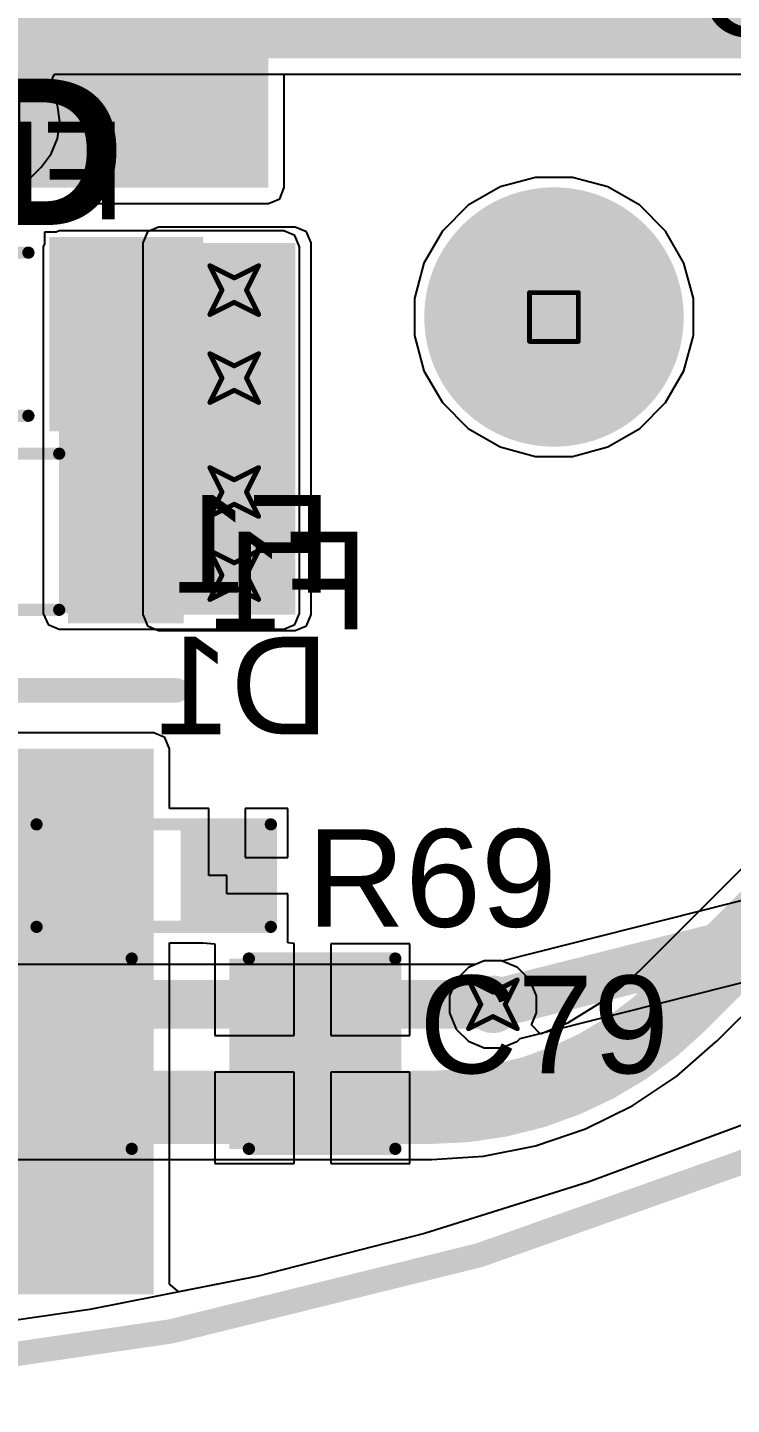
# Model space of a CAD drawing. Header units: inches. Extents: x -5 to 426, y -53 to 116.
# Drawn here: x 32.8 to 40.13, y -53.46 to -39.13 of the extents above; entities that cross this region are included whole.
import ezdxf

# ---------------------------------------------------------------- set-up
doc = ezdxf.new("R2010")
doc.units = ezdxf.units.IN
for name, color, linetype in [('Board Outline', 216, 'Continuous'), ('Bottom Layer', 5, 'Continuous'), ('Bottom Overlay', 54, 'Continuous'), ('Bottom Paste', 16, 'Continuous'), ('Bottom Solder', 6, 'Continuous'), ('Drill Drawing', 1, 'Continuous'), ('Multi-Layer', 9, 'Continuous'), ('Pad Holes', 156, 'Continuous'), ('Top Layer', 1, 'Continuous'), ('Top Overlay', 2, 'Continuous'), ('Top Paste', 8, 'Continuous'), ('Top Solder', 216, 'Continuous'), ('Via Holes', 16, 'Continuous')]:
    doc.layers.add(name, color=color, linetype=linetype)
doc.styles.add('Arial', font='', dxfattribs={"height": 0.2})
doc.styles.add('Arial_Bold', font='', dxfattribs={"height": 0.2})
doc.styles.get('Arial').set_extended_font_data('Arial')
doc.styles.get('Arial_Bold').set_extended_font_data('Arial', bold=True)

# ---------------------------------------------------------------- blocks, each defined once
blk = doc.blocks.new('R___0603_1')
at = {"layer": 'Top Layer'}
for points in [[(-0.381, 0.4445), (-0.381, -0.4445), (-1.143, -0.4445), (-1.143, 0.4445)], [(1.143, 0.4445), (1.143, -0.4445), (0.381, -0.4445), (0.381, 0.4445)]]:
    blk.add_hatch(color=1, dxfattribs=at).paths.add_polyline_path(points)
at = {"layer": 'Top Paste'}
for points in [[(-0.381, 0.4445), (-0.381, -0.4445), (-1.143, -0.4445), (-1.143, 0.4445)], [(1.143, 0.4445), (1.143, -0.4445), (0.381, -0.4445), (0.381, 0.4445)]]:
    blk.add_hatch(color=8, dxfattribs=at).paths.add_polyline_path(points)
at = {"layer": 'Top Solder'}
for points in [[(-0.2794, 0.5461), (-0.2794, -0.5461), (-1.2446, -0.5461), (-1.2446, 0.5461)], [(1.2446, 0.5461), (1.2446, -0.5461), (0.2794, -0.5461), (0.2794, 0.5461)]]:
    blk.add_hatch(color=216, dxfattribs=at).paths.add_polyline_path(points)
at = {"layer": 'Top Overlay'}
for points in [[(1.2192, 0.5334, 0.127, 0.127, 0), (-1.2192, 0.5334, 0.127, 0.127, 0)], [(-1.2192, 0.5334, 0.127, 0.127, 0), (-1.2192, -0.5334, 0.127, 0.127, 0)], [(1.2192, 0.5334, 0.127, 0.127, 0), (1.2192, -0.5334, 0.127, 0.127, 0)], [(1.2192, -0.5334, 0.127, 0.127, 0), (-1.2192, -0.5334, 0.127, 0.127, 0)]]:
    blk.add_lwpolyline(points, format="xyseb", dxfattribs=at)
for points in [[(-1.25095, 0.5334, 0.0635, 0.0635, 1), (-1.18745, 0.5334, 0.0635, 0.0635, 1)], [(-1.25095, 0.5334, 0.0635, 0.0635, 1), (-1.18745, 0.5334, 0.0635, 0.0635, 1)], [(1.18745, 0.5334, 0.0635, 0.0635, 1), (1.25095, 0.5334, 0.0635, 0.0635, 1)], [(1.18745, 0.5334, 0.0635, 0.0635, 1), (1.25095, 0.5334, 0.0635, 0.0635, 1)], [(-1.25095, -0.5334, 0.0635, 0.0635, 1), (-1.18745, -0.5334, 0.0635, 0.0635, 1)], [(-1.25095, -0.5334, 0.0635, 0.0635, 1), (-1.18745, -0.5334, 0.0635, 0.0635, 1)], [(1.18745, -0.5334, 0.0635, 0.0635, 1), (1.25095, -0.5334, 0.0635, 0.0635, 1)], [(1.18745, -0.5334, 0.0635, 0.0635, 1), (1.25095, -0.5334, 0.0635, 0.0635, 1)]]:
    blk.add_lwpolyline(points, format="xyseb", close=True, dxfattribs=at)
blk = doc.blocks.new('C___1206_2')
at = {"layer": 'Top Layer'}
for points in [[(-2.032, 0.889), (-0.508, 0.889), (-0.508, -0.889), (-2.032, -0.889)], [(0.508, 0.889), (2.032, 0.889), (2.032, -0.889), (0.508, -0.889)]]:
    blk.add_hatch(color=1, dxfattribs=at).paths.add_polyline_path(points)
at = {"layer": 'Top Paste'}
for points in [[(-2.032, 0.889), (-0.508, 0.889), (-0.508, -0.889), (-2.032, -0.889)], [(0.508, 0.889), (2.032, 0.889), (2.032, -0.889), (0.508, -0.889)]]:
    blk.add_hatch(color=8, dxfattribs=at).paths.add_polyline_path(points)
at = {"layer": 'Top Solder'}
for points in [[(-2.1336, 0.9906), (-0.4064, 0.9906), (-0.4064, -0.9906), (-2.1336, -0.9906)], [(0.4064, 0.9906), (2.1336, 0.9906), (2.1336, -0.9906), (0.4064, -0.9906)]]:
    blk.add_hatch(color=216, dxfattribs=at).paths.add_polyline_path(points)
at = {"layer": 'Top Overlay'}
for points in [[(-0.6096, 0.9906, 0.127, 0.127, 0), (-2.1336, 0.9906, 0.127, 0.127, 0)], [(-2.1336, 0.9906, 0.127, 0.127, 0), (-2.1336, -0.9906, 0.127, 0.127, 0)], [(2.1336, 0.9906, 0.127, 0.127, 0), (0.6096, 0.9906, 0.127, 0.127, 0)], [(2.1336, 0.9906, 0.127, 0.127, 0), (2.1336, -0.9906, 0.127, 0.127, 0)], [(-0.6096, -0.9906, 0.127, 0.127, 0), (-2.1336, -0.9906, 0.127, 0.127, 0)], [(2.1336, -0.9906, 0.127, 0.127, 0), (0.6096, -0.9906, 0.127, 0.127, 0)]]:
    blk.add_lwpolyline(points, format="xyseb", dxfattribs=at)
for points in [[(-2.16535, 0.9906, 0.0635, 0.0635, 1), (-2.10185, 0.9906, 0.0635, 0.0635, 1)], [(-2.16535, 0.9906, 0.0635, 0.0635, 1), (-2.10185, 0.9906, 0.0635, 0.0635, 1)], [(-0.64135, 0.9906, 0.0635, 0.0635, 1), (-0.57785, 0.9906, 0.0635, 0.0635, 1)], [(0.57785, 0.9906, 0.0635, 0.0635, 1), (0.64135, 0.9906, 0.0635, 0.0635, 1)], [(2.10185, 0.9906, 0.0635, 0.0635, 1), (2.16535, 0.9906, 0.0635, 0.0635, 1)], [(2.10185, 0.9906, 0.0635, 0.0635, 1), (2.16535, 0.9906, 0.0635, 0.0635, 1)], [(-2.16535, -0.9906, 0.0635, 0.0635, 1), (-2.10185, -0.9906, 0.0635, 0.0635, 1)], [(-2.16535, -0.9906, 0.0635, 0.0635, 1), (-2.10185, -0.9906, 0.0635, 0.0635, 1)], [(-0.64135, -0.9906, 0.0635, 0.0635, 1), (-0.57785, -0.9906, 0.0635, 0.0635, 1)], [(0.57785, -0.9906, 0.0635, 0.0635, 1), (0.64135, -0.9906, 0.0635, 0.0635, 1)], [(2.10185, -0.9906, 0.0635, 0.0635, 1), (2.16535, -0.9906, 0.0635, 0.0635, 1)], [(2.10185, -0.9906, 0.0635, 0.0635, 1), (2.16535, -0.9906, 0.0635, 0.0635, 1)]]:
    blk.add_lwpolyline(points, format="xyseb", close=True, dxfattribs=at)
blk = doc.blocks.new('IND_1206_B_91')
at = {"layer": 'Bottom Layer'}
for points in [[(-2.06, 0.91), (-0.66, 0.91), (-0.66, -0.91), (-2.06, -0.91)], [(0.66, 0.91), (2.06, 0.91), (2.06, -0.91), (0.66, -0.91)]]:
    blk.add_hatch(color=5, dxfattribs=at).paths.add_polyline_path(points)
at = {"layer": 'Bottom Paste'}
for points in [[(-2.06, 0.91), (-0.66, 0.91), (-0.66, -0.91), (-2.06, -0.91)], [(0.66, 0.91), (2.06, 0.91), (2.06, -0.91), (0.66, -0.91)]]:
    blk.add_hatch(color=16, dxfattribs=at).paths.add_polyline_path(points)
at = {"layer": 'Bottom Solder'}
for points in [[(-2.162, 1.012), (-0.558, 1.012), (-0.558, -1.012), (-2.162, -1.012)], [(0.558, 1.012), (2.162, 1.012), (2.162, -1.012), (0.558, -1.012)]]:
    blk.add_hatch(color=6, dxfattribs=at).paths.add_polyline_path(points)
at = {"layer": 'Bottom Overlay'}
for points in [[(0.34, 0.849, 0.127, 0.127, 0), (-0.34, 0.849, 0.127, 0.127, 0)], [(0.34, -0.849, 0.127, 0.127, 0), (-0.34, -0.849, 0.127, 0.127, 0)]]:
    blk.add_lwpolyline(points, format="xyseb", dxfattribs=at)
for points in [[(-0.372, 0.849, 0.0635, 0.0635, 1), (-0.308, 0.849, 0.0635, 0.0635, 1)], [(0.308, 0.849, 0.0635, 0.0635, 1), (0.372, 0.849, 0.0635, 0.0635, 1)], [(-0.372, -0.849, 0.0635, 0.0635, 1), (-0.308, -0.849, 0.0635, 0.0635, 1)], [(0.308, -0.849, 0.0635, 0.0635, 1), (0.372, -0.849, 0.0635, 0.0635, 1)]]:
    blk.add_lwpolyline(points, format="xyseb", close=True, dxfattribs=at)
blk = doc.blocks.new('F____0805_B_92')
at = {"layer": 'Bottom Layer'}
for points in [[(-0.6, -0.85), (-1.6, -0.85), (-1.6, 0.85), (-0.6, 0.85)], [(1.6, -0.85), (0.6, -0.85), (0.6, 0.85), (1.6, 0.85)]]:
    blk.add_hatch(color=5, dxfattribs=at).paths.add_polyline_path(points)
at = {"layer": 'Bottom Paste'}
for points in [[(-0.6, -0.85), (-1.6, -0.85), (-1.6, 0.85), (-0.6, 0.85)], [(1.6, -0.85), (0.6, -0.85), (0.6, 0.85), (1.6, 0.85)]]:
    blk.add_hatch(color=16, dxfattribs=at).paths.add_polyline_path(points)
at = {"layer": 'Bottom Solder'}
for points in [[(-0.498, -0.952), (-1.702, -0.952), (-1.702, 0.952), (-0.498, 0.952)], [(1.702, -0.952), (0.498, -0.952), (0.498, 0.952), (1.702, 0.952)]]:
    blk.add_hatch(color=6, dxfattribs=at).paths.add_polyline_path(points)
at = {"layer": 'Bottom Overlay'}
for points in [[(-0.406, 0.813, 0.127, 0.127, 0), (0.406, 0.813, 0.127, 0.127, 0)], [(-0.406, -0.813, 0.127, 0.127, 0), (0.406, -0.813, 0.127, 0.127, 0)]]:
    blk.add_lwpolyline(points, format="xyseb", dxfattribs=at)
for points in [[(-0.438, 0.813, 0.0635, 0.0635, 1), (-0.375, 0.813, 0.0635, 0.0635, 1)], [(0.375, 0.813, 0.0635, 0.0635, 1), (0.438, 0.813, 0.0635, 0.0635, 1)], [(-0.438, -0.813, 0.0635, 0.0635, 1), (-0.375, -0.813, 0.0635, 0.0635, 1)], [(0.375, -0.813, 0.0635, 0.0635, 1), (0.438, -0.813, 0.0635, 0.0635, 1)]]:
    blk.add_lwpolyline(points, format="xyseb", close=True, dxfattribs=at)
at = {"layer": 'Bottom Overlay', "style": 'Arial', "text_generation_flag": 2}
blk.add_text('F1', height=1.016, dxfattribs=at).set_placement((3.244, -0.634))

msp = doc.modelspace()

# ---------------------------------------------------------------- hatches: boundary and pattern name
at = {"layer": 'Bottom Layer'}
for points in [[(32.031, -40.792), (35.306, -40.792), (35.306, -38.374), (32.031, -38.374)], [(32.031, -39.447), (43.8, -39.447), (43.8, -38.374), (32.031, -38.374)], [(33.128, -45.225), (35.465, -45.225), (35.465, -41.408), (33.128, -41.408)]]:
    msp.add_hatch(color=5, dxfattribs=at).paths.add_polyline_path(points)
h = msp.add_hatch(color=5, dxfattribs=at)
edge = h.paths.add_edge_path()
edge.add_arc((38.278, -42.139), 1.3, 0, 360)
h = msp.add_hatch(color=5, dxfattribs=at)
edge = h.paths.add_edge_path()
edge.add_arc((34.95, -41.859), 0.3, 0, 360)
h = msp.add_hatch(color=5, dxfattribs=at)
edge = h.paths.add_edge_path()
edge.add_arc((34.95, -42.775), 0.3, 0, 360)
h = msp.add_hatch(color=5, dxfattribs=at)
edge = h.paths.add_edge_path()
edge.add_arc((34.95, -43.961), 0.3, 0, 360)
h = msp.add_hatch(color=5, dxfattribs=at)
edge = h.paths.add_edge_path()
edge.add_arc((34.95, -44.826), 0.3, 0, 360)
h = msp.add_hatch(color=5, dxfattribs=at)
edge = h.paths.add_edge_path()
edge.add_arc((37.643, -49.295), 0.3, 0, 360)
at = {"layer": 'Bottom Solder'}
h = msp.add_hatch(color=6, dxfattribs=at)
edge = h.paths.add_edge_path()
edge.add_arc((38.278, -42.139), 1.35, 0, 360)
at = {"layer": 'Multi-Layer'}
h = msp.add_hatch(color=9, dxfattribs=at)
edge = h.paths.add_edge_path()
edge.add_arc((38.278, -42.139), 1.3, 0, 360)
at = {"layer": 'Pad Holes'}
h = msp.add_hatch(color=7, dxfattribs=at)
edge = h.paths.add_edge_path()
edge.add_arc((38.278, -42.139), 1.05, 0, 360)
at = {"layer": 'Top Layer'}
for points in [[(27.383, -39.447), (41.765, -39.447), (41.765, -38.076), (27.383, -38.076)], [(35.585, -45.238), (35.585, -41.368), (34.163, -41.368), (34.163, -45.238)], [(31.445, -52.316), (34.112, -52.316), (34.112, -46.634), (31.445, -46.634)]]:
    msp.add_hatch(color=1, dxfattribs=at).paths.add_polyline_path(points)
h = msp.add_hatch(color=1, dxfattribs=at)
edge = h.paths.add_edge_path()
edge.add_arc((38.278, -42.139), 1.3, 0, 360)
h = msp.add_hatch(color=1, dxfattribs=at)
edge = h.paths.add_edge_path()
edge.add_arc((34.95, -41.859), 0.3, 0, 360)
h = msp.add_hatch(color=1, dxfattribs=at)
edge = h.paths.add_edge_path()
edge.add_arc((34.95, -42.775), 0.3, 0, 360)
h = msp.add_hatch(color=1, dxfattribs=at)
edge = h.paths.add_edge_path()
edge.add_arc((34.95, -43.961), 0.3, 0, 360)
h = msp.add_hatch(color=1, dxfattribs=at)
edge = h.paths.add_edge_path()
edge.add_arc((34.95, -44.826), 0.3, 0, 360)
h = msp.add_hatch(color=1, dxfattribs=at)
edge = h.paths.add_edge_path()
edge.add_arc((37.643, -49.295), 0.3, 0, 360)
at = {"layer": 'Top Solder'}
h = msp.add_hatch(color=216, dxfattribs=at)
edge = h.paths.add_edge_path()
edge.add_arc((38.278, -42.139), 1.35, 0, 360)
at = {"layer": 'Via Holes'}
h = msp.add_hatch(color=7, dxfattribs=at)
edge = h.paths.add_edge_path()
edge.add_arc((34.95, -41.859), 0.15, 0, 360)
h = msp.add_hatch(color=7, dxfattribs=at)
edge = h.paths.add_edge_path()
edge.add_arc((34.95, -42.775), 0.15, 0, 360)
h = msp.add_hatch(color=7, dxfattribs=at)
edge = h.paths.add_edge_path()
edge.add_arc((34.95, -43.961), 0.15, 0, 360)
h = msp.add_hatch(color=7, dxfattribs=at)
edge = h.paths.add_edge_path()
edge.add_arc((34.95, -44.826), 0.15, 0, 360)
h = msp.add_hatch(color=7, dxfattribs=at)
edge = h.paths.add_edge_path()
edge.add_arc((37.643, -49.295), 0.15, 0, 360)

# ---------------------------------------------------------------- linework, layer by layer
at = {"layer": 'Board Outline'}
msp.add_lwpolyline([(49.772, 6.348, 0.254, 0.254, -1.144567), (-0.298, -38.441, 0.254, 0.254, 0)], format="xyseb", dxfattribs=at)
for points in [[(39.328, -42.139, 0.254, 0.254, 1), (37.228, -42.139, 0.254, 0.254, 1)], [(37.164, -42.139, 0.127, 0.127, 1), (37.291, -42.139, 0.127, 0.127, 1)], [(39.264, -42.139, 0.127, 0.127, 1), (39.391, -42.139, 0.127, 0.127, 1)]]:
    msp.add_lwpolyline(points, format="xyseb", close=True, dxfattribs=at)
at = {"layer": 'Bottom Layer'}
for p, q in [((35.471, -40.792), (35.471, -39.612)), ((35.471, -39.612), (42.623, -39.612)), ((38.087, -40.686), (37.717, -40.785)), ((38.469, -40.686), (38.087, -40.686)), ((38.838, -40.785), (38.469, -40.686)), ((35.423, -40.909), (35.471, -40.792)), ((37.717, -40.785), (37.386, -40.976)), ((39.17, -40.976), (38.838, -40.785)), ((32.031, -40.957), (35.306, -40.957)), ((35.306, -40.957), (35.423, -40.909)), ((37.386, -40.976), (37.116, -41.247)), ((39.44, -41.247), (39.17, -40.976)), ((33.098, -41.255), (32.976, -41.255)), ((32.976, -41.255), (32.976, -41.377)), ((33.128, -41.243), (33.098, -41.255)), ((35.465, -41.243), (33.128, -41.243)), ((35.582, -41.291), (35.465, -41.243)), ((37.116, -41.247), (36.924, -41.578)), ((39.631, -41.578), (39.44, -41.247)), ((32.976, -41.377), (32.963, -41.408)), ((32.963, -41.408), (32.963, -45.225)), ((35.63, -41.408), (35.582, -41.291)), ((35.63, -45.225), (35.63, -41.408)), ((46.554, -41.559), (39.293, -48.821)), ((36.924, -41.578), (36.825, -41.947)), ((39.73, -41.947), (39.631, -41.578)), ((36.825, -41.947), (36.825, -42.33)), ((39.73, -42.33), (39.73, -41.947)), ((36.825, -42.33), (36.924, -42.699)), ((39.631, -42.699), (39.73, -42.33)), ((39.972, -49.68), (47.323, -42.328)), ((36.924, -42.699), (37.116, -43.03)), ((39.44, -43.03), (39.631, -42.699)), ((37.116, -43.03), (37.386, -43.301)), ((39.17, -43.301), (39.44, -43.03)), ((37.386, -43.301), (37.717, -43.492)), ((38.838, -43.492), (39.17, -43.301)), ((37.717, -43.492), (38.087, -43.591)), ((38.469, -43.591), (38.838, -43.492)), ((38.087, -43.591), (38.469, -43.591)), ((32.963, -45.225), (33.012, -45.342)), ((35.582, -45.342), (35.63, -45.225)), ((33.012, -45.342), (33.128, -45.39)), ((33.128, -45.39), (35.465, -45.39)), ((35.465, -45.39), (35.582, -45.342)), ((37.461, -48.881), (32.395, -48.881)), ((37.553, -48.843), (37.461, -48.881)), ((37.733, -48.843), (37.553, -48.843)), ((37.899, -48.912), (37.733, -48.843)), ((39.293, -48.821), (39.203, -48.911)), ((38.026, -49.039), (37.899, -48.912)), ((39.112, -48.998), (38.835, -49.235)), ((39.203, -48.911), (39.112, -48.998)), ((39.203, -48.911), (39.203, -48.911)), ((38.095, -49.205), (38.026, -49.039)), ((38.095, -49.385), (38.095, -49.205)), ((38.835, -49.235), (38.417, -49.491)), ((38.044, -49.508), (38.095, -49.385)), ((38.137, -49.607), (38.044, -49.508)), ((38.417, -49.491), (38.137, -49.607)), ((39.558, -50.042), (39.963, -49.686)), ((39.963, -49.686), (39.972, -49.68)), ((39.972, -49.68), (39.972, -49.68)), ((39.972, -49.68), (39.972, -49.68)), ((39.1, -50.347), (39.558, -50.042)), ((38.607, -50.59), (39.1, -50.347)), ((38.086, -50.767), (38.607, -50.59)), ((40.309, -50.524), (38.635, -51.148)), ((37.008, -50.91), (37.546, -50.875)), ((37.546, -50.875), (38.086, -50.767)), ((32.382, -50.912), (36.997, -50.912)), ((36.997, -50.912), (37.008, -50.91)), ((36.997, -50.912), (36.997, -50.912)), ((36.997, -50.912), (36.997, -50.912)), ((38.635, -51.148), (36.93, -51.682)), ((36.93, -51.682), (35.2, -52.124)), ((35.2, -52.124), (33.448, -52.473)), ((33.448, -52.473), (32.657, -52.587))]:
    msp.add_line(p, q, dxfattribs=at)
for points in [[(37.915, -38.911, 1.016, 1.016, 0), (43.289, -38.911, 1.016, 1.016, 0)], [(39.588, -49.295, 0.762, 0.762, 0), (46.939, -41.944, 0.762, 0.762, 0)], [(33.822, -42.318, 1.016, 1.016, 0), (33.828, -42.324, 1.016, 1.016, 0)], [(39.588, -49.295, 0.762, 0.762, -0.198912), (36.997, -50.368, 0.762, 0.762, 0)], [(21.939, -49.295, 0.508, 0.508, 0), (37.643, -49.295, 0.508, 0.508, 0)], [(17.271, -50.368, 0.762, 0.762, 0), (36.997, -50.368, 0.762, 0.762, 0)]]:
    msp.add_lwpolyline(points, format="xyseb", dxfattribs=at)
for points in [[(37.661, -38.911, 0.508, 0.508, 1), (38.169, -38.911, 0.508, 0.508, 1)], [(33.568, -42.318, 0.508, 0.508, 1), (34.076, -42.318, 0.508, 0.508, 1)], [(33.574, -42.324, 0.508, 0.508, 1), (34.082, -42.324, 0.508, 0.508, 1)], [(39.397, -49.295, 0.381, 0.381, 1), (39.778, -49.295, 0.381, 0.381, 1)], [(39.397, -49.295, 0.381, 0.381, 1), (39.778, -49.295, 0.381, 0.381, 1)], [(37.516, -49.295, 0.254, 0.254, 1), (37.77, -49.295, 0.254, 0.254, 1)], [(36.807, -50.368, 0.381, 0.381, 1), (37.188, -50.368, 0.381, 0.381, 1)], [(36.807, -50.368, 0.381, 0.381, 1), (37.188, -50.368, 0.381, 0.381, 1)]]:
    msp.add_lwpolyline(points, format="xyseb", close=True, dxfattribs=at)
at = {"layer": 'Bottom Overlay'}
msp.add_lwpolyline([(32.089, -46.026, 0.254, 0.254, 0), (34.348, -46.026, 0.254, 0.254, 0)], format="xyseb", dxfattribs=at)
msp.add_lwpolyline([(34.284, -46.026, 0.127, 0.127, 1), (34.411, -46.026, 0.127, 0.127, 1)], format="xyseb", close=True, dxfattribs=at)
at = {"layer": 'Drill Drawing'}
for points in [[(34.696, -41.605, 0.0508, 0.0508, 0), (34.95, -41.732, 0.0508, 0.0508, 0)], [(34.696, -41.605, 0.0508, 0.0508, 0), (34.823, -41.859, 0.0508, 0.0508, 0)], [(34.95, -41.732, 0.0508, 0.0508, 0), (35.204, -41.605, 0.0508, 0.0508, 0)], [(35.077, -41.859, 0.0508, 0.0508, 0), (35.204, -41.605, 0.0508, 0.0508, 0)], [(34.696, -42.113, 0.0508, 0.0508, 0), (34.823, -41.859, 0.0508, 0.0508, 0)], [(35.077, -41.859, 0.0508, 0.0508, 0), (35.204, -42.113, 0.0508, 0.0508, 0)], [(38.024, -41.885, 0.0508, 0.0508, 0), (38.532, -41.885, 0.0508, 0.0508, 0)], [(38.024, -42.393, 0.0508, 0.0508, 0), (38.024, -41.885, 0.0508, 0.0508, 0)], [(38.532, -42.393, 0.0508, 0.0508, 0), (38.532, -41.885, 0.0508, 0.0508, 0)], [(34.696, -42.113, 0.0508, 0.0508, 0), (34.95, -41.986, 0.0508, 0.0508, 0)], [(34.95, -41.986, 0.0508, 0.0508, 0), (35.204, -42.113, 0.0508, 0.0508, 0)], [(38.024, -42.393, 0.0508, 0.0508, 0), (38.532, -42.393, 0.0508, 0.0508, 0)], [(34.696, -42.521, 0.0508, 0.0508, 0), (34.95, -42.648, 0.0508, 0.0508, 0)], [(34.696, -42.521, 0.0508, 0.0508, 0), (34.823, -42.775, 0.0508, 0.0508, 0)], [(34.95, -42.648, 0.0508, 0.0508, 0), (35.204, -42.521, 0.0508, 0.0508, 0)], [(35.077, -42.775, 0.0508, 0.0508, 0), (35.204, -42.521, 0.0508, 0.0508, 0)], [(34.696, -43.029, 0.0508, 0.0508, 0), (34.823, -42.775, 0.0508, 0.0508, 0)], [(35.077, -42.775, 0.0508, 0.0508, 0), (35.204, -43.029, 0.0508, 0.0508, 0)], [(34.696, -43.029, 0.0508, 0.0508, 0), (34.95, -42.902, 0.0508, 0.0508, 0)], [(34.95, -42.902, 0.0508, 0.0508, 0), (35.204, -43.029, 0.0508, 0.0508, 0)], [(34.696, -43.707, 0.0508, 0.0508, 0), (34.95, -43.834, 0.0508, 0.0508, 0)], [(34.696, -43.707, 0.0508, 0.0508, 0), (34.823, -43.961, 0.0508, 0.0508, 0)], [(34.95, -43.834, 0.0508, 0.0508, 0), (35.204, -43.707, 0.0508, 0.0508, 0)], [(35.077, -43.961, 0.0508, 0.0508, 0), (35.204, -43.707, 0.0508, 0.0508, 0)], [(34.696, -44.215, 0.0508, 0.0508, 0), (34.823, -43.961, 0.0508, 0.0508, 0)], [(35.077, -43.961, 0.0508, 0.0508, 0), (35.204, -44.215, 0.0508, 0.0508, 0)], [(34.696, -44.215, 0.0508, 0.0508, 0), (34.95, -44.088, 0.0508, 0.0508, 0)], [(34.95, -44.088, 0.0508, 0.0508, 0), (35.204, -44.215, 0.0508, 0.0508, 0)], [(34.696, -44.572, 0.0508, 0.0508, 0), (34.95, -44.699, 0.0508, 0.0508, 0)], [(34.696, -44.572, 0.0508, 0.0508, 0), (34.823, -44.826, 0.0508, 0.0508, 0)], [(34.95, -44.699, 0.0508, 0.0508, 0), (35.204, -44.572, 0.0508, 0.0508, 0)], [(35.077, -44.826, 0.0508, 0.0508, 0), (35.204, -44.572, 0.0508, 0.0508, 0)], [(34.696, -45.08, 0.0508, 0.0508, 0), (34.823, -44.826, 0.0508, 0.0508, 0)], [(35.077, -44.826, 0.0508, 0.0508, 0), (35.204, -45.08, 0.0508, 0.0508, 0)], [(34.696, -45.08, 0.0508, 0.0508, 0), (34.95, -44.953, 0.0508, 0.0508, 0)], [(34.95, -44.953, 0.0508, 0.0508, 0), (35.204, -45.08, 0.0508, 0.0508, 0)], [(37.389, -49.041, 0.0508, 0.0508, 0), (37.643, -49.168, 0.0508, 0.0508, 0)], [(37.389, -49.041, 0.0508, 0.0508, 0), (37.516, -49.295, 0.0508, 0.0508, 0)], [(37.643, -49.168, 0.0508, 0.0508, 0), (37.897, -49.041, 0.0508, 0.0508, 0)], [(37.77, -49.295, 0.0508, 0.0508, 0), (37.897, -49.041, 0.0508, 0.0508, 0)], [(37.389, -49.549, 0.0508, 0.0508, 0), (37.516, -49.295, 0.0508, 0.0508, 0)], [(37.77, -49.295, 0.0508, 0.0508, 0), (37.897, -49.549, 0.0508, 0.0508, 0)], [(37.389, -49.549, 0.0508, 0.0508, 0), (37.643, -49.422, 0.0508, 0.0508, 0)], [(37.643, -49.422, 0.0508, 0.0508, 0), (37.897, -49.549, 0.0508, 0.0508, 0)]]:
    msp.add_lwpolyline(points, format="xyseb", dxfattribs=at)
for points in [[(34.684, -41.605, 0.0254, 0.0254, 1), (34.709, -41.605, 0.0254, 0.0254, 1)], [(34.684, -41.605, 0.0254, 0.0254, 1), (34.709, -41.605, 0.0254, 0.0254, 1)], [(34.938, -41.732, 0.0254, 0.0254, 1), (34.963, -41.732, 0.0254, 0.0254, 1)], [(34.938, -41.732, 0.0254, 0.0254, 1), (34.963, -41.732, 0.0254, 0.0254, 1)], [(35.192, -41.605, 0.0254, 0.0254, 1), (35.217, -41.605, 0.0254, 0.0254, 1)], [(35.192, -41.605, 0.0254, 0.0254, 1), (35.217, -41.605, 0.0254, 0.0254, 1)], [(34.811, -41.859, 0.0254, 0.0254, 1), (34.836, -41.859, 0.0254, 0.0254, 1)], [(34.811, -41.859, 0.0254, 0.0254, 1), (34.836, -41.859, 0.0254, 0.0254, 1)], [(35.065, -41.859, 0.0254, 0.0254, 1), (35.09, -41.859, 0.0254, 0.0254, 1)], [(35.065, -41.859, 0.0254, 0.0254, 1), (35.09, -41.859, 0.0254, 0.0254, 1)], [(38.011, -41.885, 0.0254, 0.0254, 1), (38.036, -41.885, 0.0254, 0.0254, 1)], [(38.011, -41.885, 0.0254, 0.0254, 1), (38.036, -41.885, 0.0254, 0.0254, 1)], [(38.519, -41.885, 0.0254, 0.0254, 1), (38.544, -41.885, 0.0254, 0.0254, 1)], [(38.519, -41.885, 0.0254, 0.0254, 1), (38.544, -41.885, 0.0254, 0.0254, 1)], [(34.938, -41.986, 0.0254, 0.0254, 1), (34.963, -41.986, 0.0254, 0.0254, 1)], [(34.938, -41.986, 0.0254, 0.0254, 1), (34.963, -41.986, 0.0254, 0.0254, 1)], [(34.684, -42.113, 0.0254, 0.0254, 1), (34.709, -42.113, 0.0254, 0.0254, 1)], [(34.684, -42.113, 0.0254, 0.0254, 1), (34.709, -42.113, 0.0254, 0.0254, 1)], [(35.192, -42.113, 0.0254, 0.0254, 1), (35.217, -42.113, 0.0254, 0.0254, 1)], [(35.192, -42.113, 0.0254, 0.0254, 1), (35.217, -42.113, 0.0254, 0.0254, 1)], [(38.011, -42.393, 0.0254, 0.0254, 1), (38.036, -42.393, 0.0254, 0.0254, 1)], [(38.011, -42.393, 0.0254, 0.0254, 1), (38.036, -42.393, 0.0254, 0.0254, 1)], [(38.519, -42.393, 0.0254, 0.0254, 1), (38.544, -42.393, 0.0254, 0.0254, 1)], [(38.519, -42.393, 0.0254, 0.0254, 1), (38.544, -42.393, 0.0254, 0.0254, 1)], [(34.684, -42.521, 0.0254, 0.0254, 1), (34.709, -42.521, 0.0254, 0.0254, 1)], [(34.684, -42.521, 0.0254, 0.0254, 1), (34.709, -42.521, 0.0254, 0.0254, 1)], [(35.192, -42.521, 0.0254, 0.0254, 1), (35.217, -42.521, 0.0254, 0.0254, 1)], [(35.192, -42.521, 0.0254, 0.0254, 1), (35.217, -42.521, 0.0254, 0.0254, 1)], [(34.938, -42.648, 0.0254, 0.0254, 1), (34.963, -42.648, 0.0254, 0.0254, 1)], [(34.938, -42.648, 0.0254, 0.0254, 1), (34.963, -42.648, 0.0254, 0.0254, 1)], [(34.811, -42.775, 0.0254, 0.0254, 1), (34.836, -42.775, 0.0254, 0.0254, 1)], [(34.811, -42.775, 0.0254, 0.0254, 1), (34.836, -42.775, 0.0254, 0.0254, 1)], [(35.065, -42.775, 0.0254, 0.0254, 1), (35.09, -42.775, 0.0254, 0.0254, 1)], [(35.065, -42.775, 0.0254, 0.0254, 1), (35.09, -42.775, 0.0254, 0.0254, 1)], [(34.684, -43.029, 0.0254, 0.0254, 1), (34.709, -43.029, 0.0254, 0.0254, 1)], [(34.684, -43.029, 0.0254, 0.0254, 1), (34.709, -43.029, 0.0254, 0.0254, 1)], [(34.938, -42.902, 0.0254, 0.0254, 1), (34.963, -42.902, 0.0254, 0.0254, 1)], [(34.938, -42.902, 0.0254, 0.0254, 1), (34.963, -42.902, 0.0254, 0.0254, 1)], [(35.192, -43.029, 0.0254, 0.0254, 1), (35.217, -43.029, 0.0254, 0.0254, 1)], [(35.192, -43.029, 0.0254, 0.0254, 1), (35.217, -43.029, 0.0254, 0.0254, 1)], [(34.684, -43.707, 0.0254, 0.0254, 1), (34.709, -43.707, 0.0254, 0.0254, 1)], [(34.684, -43.707, 0.0254, 0.0254, 1), (34.709, -43.707, 0.0254, 0.0254, 1)], [(35.192, -43.707, 0.0254, 0.0254, 1), (35.217, -43.707, 0.0254, 0.0254, 1)], [(35.192, -43.707, 0.0254, 0.0254, 1), (35.217, -43.707, 0.0254, 0.0254, 1)], [(34.938, -43.834, 0.0254, 0.0254, 1), (34.963, -43.834, 0.0254, 0.0254, 1)], [(34.938, -43.834, 0.0254, 0.0254, 1), (34.963, -43.834, 0.0254, 0.0254, 1)], [(34.811, -43.961, 0.0254, 0.0254, 1), (34.836, -43.961, 0.0254, 0.0254, 1)], [(34.811, -43.961, 0.0254, 0.0254, 1), (34.836, -43.961, 0.0254, 0.0254, 1)], [(35.065, -43.961, 0.0254, 0.0254, 1), (35.09, -43.961, 0.0254, 0.0254, 1)], [(35.065, -43.961, 0.0254, 0.0254, 1), (35.09, -43.961, 0.0254, 0.0254, 1)], [(34.938, -44.088, 0.0254, 0.0254, 1), (34.963, -44.088, 0.0254, 0.0254, 1)], [(34.938, -44.088, 0.0254, 0.0254, 1), (34.963, -44.088, 0.0254, 0.0254, 1)], [(34.684, -44.215, 0.0254, 0.0254, 1), (34.709, -44.215, 0.0254, 0.0254, 1)], [(34.684, -44.215, 0.0254, 0.0254, 1), (34.709, -44.215, 0.0254, 0.0254, 1)], [(35.192, -44.215, 0.0254, 0.0254, 1), (35.217, -44.215, 0.0254, 0.0254, 1)], [(35.192, -44.215, 0.0254, 0.0254, 1), (35.217, -44.215, 0.0254, 0.0254, 1)], [(34.684, -44.572, 0.0254, 0.0254, 1), (34.709, -44.572, 0.0254, 0.0254, 1)], [(34.684, -44.572, 0.0254, 0.0254, 1), (34.709, -44.572, 0.0254, 0.0254, 1)], [(35.192, -44.572, 0.0254, 0.0254, 1), (35.217, -44.572, 0.0254, 0.0254, 1)], [(35.192, -44.572, 0.0254, 0.0254, 1), (35.217, -44.572, 0.0254, 0.0254, 1)], [(34.938, -44.699, 0.0254, 0.0254, 1), (34.963, -44.699, 0.0254, 0.0254, 1)], [(34.938, -44.699, 0.0254, 0.0254, 1), (34.963, -44.699, 0.0254, 0.0254, 1)], [(34.811, -44.826, 0.0254, 0.0254, 1), (34.836, -44.826, 0.0254, 0.0254, 1)], [(34.811, -44.826, 0.0254, 0.0254, 1), (34.836, -44.826, 0.0254, 0.0254, 1)], [(35.065, -44.826, 0.0254, 0.0254, 1), (35.09, -44.826, 0.0254, 0.0254, 1)], [(35.065, -44.826, 0.0254, 0.0254, 1), (35.09, -44.826, 0.0254, 0.0254, 1)], [(34.938, -44.953, 0.0254, 0.0254, 1), (34.963, -44.953, 0.0254, 0.0254, 1)], [(34.938, -44.953, 0.0254, 0.0254, 1), (34.963, -44.953, 0.0254, 0.0254, 1)], [(34.684, -45.08, 0.0254, 0.0254, 1), (34.709, -45.08, 0.0254, 0.0254, 1)], [(34.684, -45.08, 0.0254, 0.0254, 1), (34.709, -45.08, 0.0254, 0.0254, 1)], [(35.192, -45.08, 0.0254, 0.0254, 1), (35.217, -45.08, 0.0254, 0.0254, 1)], [(35.192, -45.08, 0.0254, 0.0254, 1), (35.217, -45.08, 0.0254, 0.0254, 1)], [(37.376, -49.041, 0.0254, 0.0254, 1), (37.401, -49.041, 0.0254, 0.0254, 1)], [(37.376, -49.041, 0.0254, 0.0254, 1), (37.401, -49.041, 0.0254, 0.0254, 1)], [(37.884, -49.041, 0.0254, 0.0254, 1), (37.909, -49.041, 0.0254, 0.0254, 1)], [(37.884, -49.041, 0.0254, 0.0254, 1), (37.909, -49.041, 0.0254, 0.0254, 1)], [(37.63, -49.168, 0.0254, 0.0254, 1), (37.656, -49.168, 0.0254, 0.0254, 1)], [(37.63, -49.168, 0.0254, 0.0254, 1), (37.656, -49.168, 0.0254, 0.0254, 1)], [(37.503, -49.295, 0.0254, 0.0254, 1), (37.529, -49.295, 0.0254, 0.0254, 1)], [(37.503, -49.295, 0.0254, 0.0254, 1), (37.529, -49.295, 0.0254, 0.0254, 1)], [(37.757, -49.295, 0.0254, 0.0254, 1), (37.782, -49.295, 0.0254, 0.0254, 1)], [(37.757, -49.295, 0.0254, 0.0254, 1), (37.782, -49.295, 0.0254, 0.0254, 1)], [(37.63, -49.422, 0.0254, 0.0254, 1), (37.656, -49.422, 0.0254, 0.0254, 1)], [(37.63, -49.422, 0.0254, 0.0254, 1), (37.656, -49.422, 0.0254, 0.0254, 1)], [(37.376, -49.549, 0.0254, 0.0254, 1), (37.401, -49.549, 0.0254, 0.0254, 1)], [(37.376, -49.549, 0.0254, 0.0254, 1), (37.401, -49.549, 0.0254, 0.0254, 1)], [(37.884, -49.549, 0.0254, 0.0254, 1), (37.909, -49.549, 0.0254, 0.0254, 1)], [(37.884, -49.549, 0.0254, 0.0254, 1), (37.909, -49.549, 0.0254, 0.0254, 1)]]:
    msp.add_lwpolyline(points, format="xyseb", close=True, dxfattribs=at)
at = {"layer": 'Top Layer'}
for p, q in [((33.018, -39.739), (33.081, -39.612)), ((33.081, -39.612), (41.765, -39.612)), ((33.045, -39.775), (33.018, -39.739)), ((33.112, -39.935), (33.045, -39.775)), ((33.134, -40.108), (33.112, -39.935)), ((33.112, -40.28), (33.134, -40.108)), ((33.045, -40.441), (33.112, -40.28)), ((32.939, -40.579), (33.045, -40.441)), ((28.882, -44.636), (32.939, -40.579)), ((38.087, -40.686), (37.717, -40.785)), ((38.469, -40.686), (38.087, -40.686)), ((38.838, -40.785), (38.469, -40.686)), ((37.717, -40.785), (37.386, -40.976)), ((39.17, -40.976), (38.838, -40.785)), ((37.386, -40.976), (37.116, -41.247)), ((39.44, -41.247), (39.17, -40.976)), ((34.046, -41.251), (33.998, -41.368)), ((34.163, -41.203), (34.046, -41.251)), ((35.585, -41.203), (34.163, -41.203)), ((35.702, -41.251), (35.585, -41.203)), ((35.75, -41.368), (35.702, -41.251)), ((37.116, -41.247), (36.924, -41.578)), ((39.631, -41.578), (39.44, -41.247)), ((33.998, -41.368), (33.998, -45.238)), ((35.75, -45.238), (35.75, -41.368)), ((36.924, -41.578), (36.825, -41.947)), ((39.73, -41.947), (39.631, -41.578)), ((36.825, -41.947), (36.825, -42.33)), ((39.73, -42.33), (39.73, -41.947)), ((36.825, -42.33), (36.924, -42.699)), ((39.631, -42.699), (39.73, -42.33)), ((36.924, -42.699), (37.116, -43.03)), ((39.44, -43.03), (39.631, -42.699)), ((37.116, -43.03), (37.386, -43.301)), ((39.17, -43.301), (39.44, -43.03)), ((37.386, -43.301), (37.717, -43.492)), ((38.838, -43.492), (39.17, -43.301)), ((37.717, -43.492), (38.087, -43.591)), ((38.469, -43.591), (38.838, -43.492)), ((38.087, -43.591), (38.469, -43.591)), ((33.998, -45.238), (34.046, -45.355)), ((35.702, -45.355), (35.75, -45.238)), ((34.046, -45.355), (34.163, -45.403)), ((34.163, -45.403), (35.585, -45.403)), ((35.585, -45.403), (35.702, -45.355)), ((34.112, -46.469), (30.998, -46.469)), ((34.229, -46.518), (34.112, -46.469)), ((34.277, -46.634), (34.229, -46.518)), ((34.277, -47.257), (34.277, -46.634)), ((45.27, -46.944), (37.736, -48.844)), ((34.684, -47.257), (34.277, -47.257)), ((34.684, -47.955), (34.684, -47.257)), ((35.509, -47.257), (35.065, -47.257)), ((35.065, -47.257), (35.065, -47.765)), ((35.509, -47.765), (35.509, -47.257)), ((35.065, -47.765), (35.509, -47.765)), ((37.927, -49.651), (45.455, -47.752)), ((34.874, -47.955), (34.684, -47.955)), ((34.874, -48.146), (34.874, -47.955)), ((35.509, -48.146), (34.874, -48.146)), ((35.509, -48.539), (35.509, -48.146)), ((35.509, -48.654), (35.509, -48.539)), ((34.277, -52.208), (34.277, -48.654)), ((34.277, -48.654), (34.625, -48.654)), ((34.625, -48.654), (34.747, -48.666)), ((34.747, -48.666), (34.747, -48.781)), ((35.573, -48.66), (35.509, -48.654)), ((35.573, -49.619), (35.573, -48.66)), ((36.779, -48.666), (35.954, -48.666)), ((35.954, -48.666), (35.954, -49.619)), ((36.779, -49.619), (36.779, -48.666)), ((34.747, -48.781), (34.747, -49.619)), ((37.553, -48.843), (37.387, -48.912)), ((37.733, -48.843), (37.553, -48.843)), ((37.736, -48.844), (37.733, -48.843)), ((37.387, -48.912), (37.259, -49.039)), ((37.259, -49.039), (37.19, -49.205)), ((37.19, -49.205), (37.19, -49.385)), ((37.19, -49.385), (37.259, -49.552)), ((37.259, -49.552), (37.387, -49.679)), ((34.747, -49.619), (35.573, -49.619)), ((35.954, -49.619), (36.779, -49.619)), ((37.387, -49.679), (37.553, -49.748)), ((37.733, -49.748), (37.899, -49.679)), ((37.899, -49.679), (37.927, -49.651)), ((37.553, -49.748), (37.733, -49.748)), ((35.573, -50), (34.747, -50)), ((34.747, -50), (34.747, -50.952)), ((35.573, -50.952), (35.573, -50)), ((36.779, -50), (35.954, -50)), ((35.954, -50), (35.954, -50.952)), ((36.779, -50.952), (36.779, -50)), ((40.309, -50.524), (38.635, -51.148)), ((34.747, -50.952), (35.573, -50.952)), ((35.954, -50.952), (36.779, -50.952)), ((38.635, -51.148), (36.93, -51.682)), ((36.93, -51.682), (35.2, -52.124)), ((35.2, -52.124), (34.375, -52.288)), ((34.375, -52.288), (34.277, -52.208))]:
    msp.add_line(p, q, dxfattribs=at)
for points in [[(28.309, -44.267, 1.016, 1.016, 0), (32.468, -40.108, 1.016, 1.016, 0)], [(37.643, -49.295, 0.508, 0.508, 0), (45.463, -47.322, 0.508, 0.508, 0)]]:
    msp.add_lwpolyline(points, format="xyseb", dxfattribs=at)
for points in [[(32.214, -40.108, 0.508, 0.508, 1), (32.722, -40.108, 0.508, 0.508, 1)], [(37.516, -49.295, 0.254, 0.254, 1), (37.77, -49.295, 0.254, 0.254, 1)]]:
    msp.add_lwpolyline(points, format="xyseb", close=True, dxfattribs=at)

# ---------------------------------------------------------------- block references
at = {"rotation": 180}
for name, p in [('IND_1206_B_91', (32.468, -42.318)), ('R___0603_1', (34.112, -47.955)), ('C___1206_2', (34.493, -49.809))]:
    msp.add_blockref(name, p, dxfattribs=at)
msp.add_blockref('F____0805_B_92', (32.722, -44.375))

# ---------------------------------------------------------------- texts
at = {"layer": 'Bottom Overlay', "style": 'Arial', "text_generation_flag": 2}
for s, p in [('FB7', (33.823, -41.122)), ('F1', (36.347, -45.39)), ('D1', (35.939, -46.483))]:
    msp.add_text(s, height=1.016, dxfattribs=at).set_placement(p)
at = {"layer": 'Top Overlay', "style": 'Arial'}
for s, p in [('C6', (39.768, -39.217)), ('R69', (35.704, -48.488)), ('C79', (36.873, -50.012))]:
    msp.add_text(s, height=1.016, dxfattribs=at).set_placement(p)
at = {"layer": 'Top Overlay', "style": 'Arial_Bold'}
msp.add_text('GND', height=1.524, rotation=360, dxfattribs=at).set_placement((29.083, -41.181))

doc.saveas('drawing.dxf')
